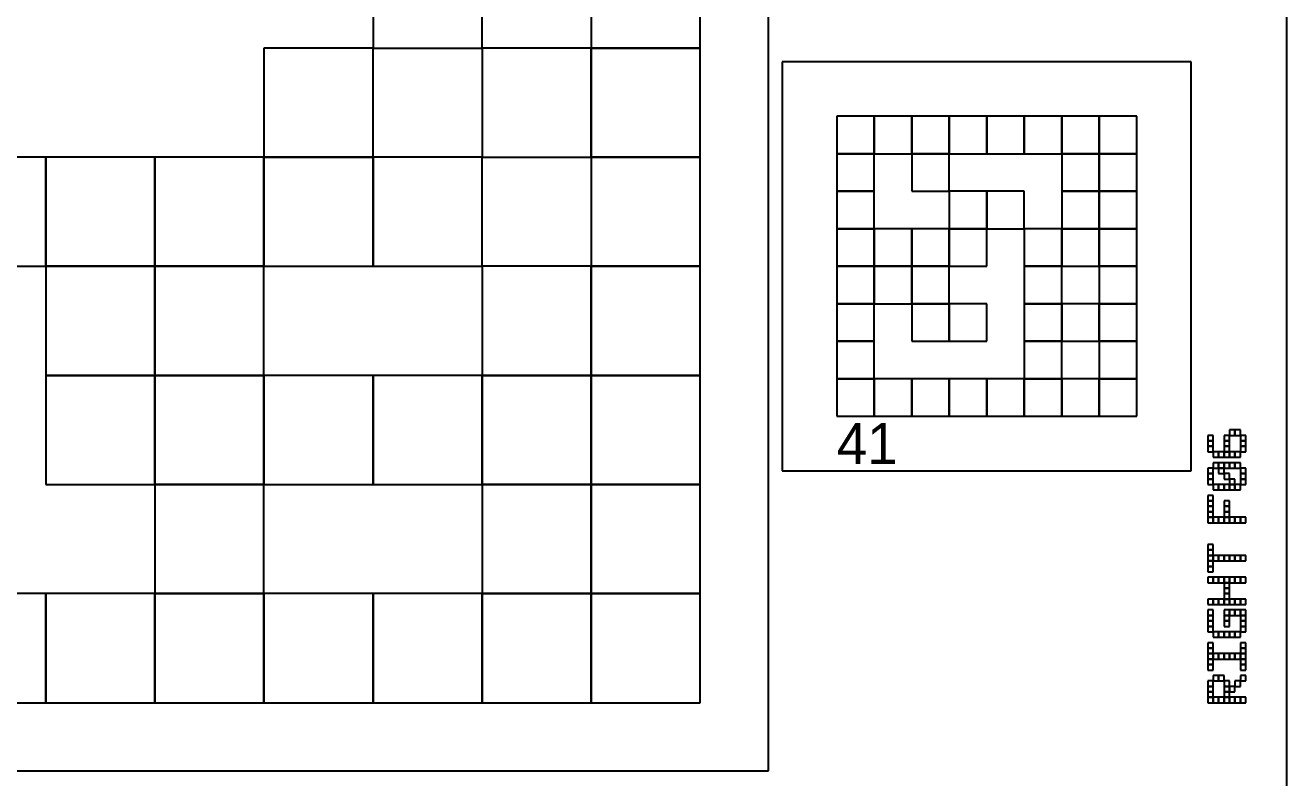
# Model space of a CAD drawing. Extents: x 0 to 490, y -8 to 329.
# Drawn here: x 227.5 to 320, y 37.5 to 92.7 of the extents above; entities that cross this region are included whole.
import ezdxf

# ---------------------------------------------------------------- set-up
doc = ezdxf.new("R2010")
doc.units = 0
for name, color, linetype in [('BLACK_POCKET', 7, 'CONTINUOUS'), ('BOARD_TEXT', 2, 'CONTINUOUS'), ('CUT', 1, 'CONTINUOUS'), ('LABEL', 3, 'CONTINUOUS'), ('QUIET_ZONE', 4, 'CONTINUOUS'), ('TAG_BOUNDARY', 8, 'CONTINUOUS')]:
    doc.layers.add(name, color=color, linetype=linetype)

msp = doc.modelspace()

# ---------------------------------------------------------------- linework, layer by layer
at = {"layer": 'BLACK_POCKET'}
for p, q in [((253, 99), (253, 91)), ((261, 91), (261, 99)), ((269, 99), (269, 91)), ((277, 91), (277, 99)), ((253, 91), (245, 91)), ((245, 91), (245, 83)), ((253, 91), (261, 91)), ((253, 83), (253, 91)), ((269, 91), (261, 91)), ((261, 91), (261, 83)), ((269, 91), (277, 91)), ((269, 83), (269, 91)), ((277, 91), (269, 91)), ((269, 91), (269, 83)), ((277, 83), (277, 91)), ((289.75, 86), (287, 86)), ((287, 86), (287, 83.25)), ((289.75, 83.25), (289.75, 86)), ((292.5, 86), (289.75, 86)), ((289.75, 86), (289.75, 83.25)), ((292.5, 83.25), (292.5, 86)), ((295.25, 86), (292.5, 86)), ((292.5, 86), (292.5, 83.25)), ((295.25, 83.25), (295.25, 86)), ((298, 86), (295.25, 86)), ((295.25, 86), (295.25, 83.25)), ((298, 83.25), (298, 86)), ((300.75, 86), (298, 86)), ((298, 86), (298, 83.25)), ((300.75, 83.25), (300.75, 86)), ((303.5, 86), (300.75, 86)), ((300.75, 86), (300.75, 83.25)), ((303.5, 83.25), (303.5, 86)), ((306.25, 86), (303.5, 86)), ((303.5, 86), (303.5, 83.25)), ((306.25, 83.25), (306.25, 86)), ((309, 86), (306.25, 86)), ((306.25, 86), (306.25, 83.25)), ((309, 83.25), (309, 86)), ((287, 83.25), (289.75, 83.25)), ((289.75, 83.25), (287, 83.25)), ((287, 83.25), (287, 80.5)), ((289.75, 83.25), (292.5, 83.25)), ((289.75, 80.5), (289.75, 83.25)), ((292.5, 83.25), (295.25, 83.25)), ((295.25, 83.25), (292.5, 83.25)), ((292.5, 83.25), (292.5, 80.5)), ((295.25, 83.25), (298, 83.25)), ((295.25, 80.5), (295.25, 83.25)), ((298, 83.25), (300.75, 83.25)), ((300.75, 83.25), (303.5, 83.25)), ((303.5, 83.25), (306.25, 83.25)), ((306.25, 83.25), (303.5, 83.25)), ((303.5, 83.25), (303.5, 80.5)), ((306.25, 83.25), (309, 83.25)), ((306.25, 80.5), (306.25, 83.25)), ((309, 83.25), (306.25, 83.25)), ((306.25, 83.25), (306.25, 80.5)), ((309, 80.5), (309, 83.25)), ((229, 83), (221, 83)), ((229, 75), (229, 83)), ((237, 83), (229, 83)), ((229, 83), (229, 75)), ((237, 75), (237, 83)), ((245, 83), (237, 83)), ((237, 83), (237, 75)), ((245, 83), (253, 83)), ((245, 75), (245, 83)), ((253, 83), (245, 83)), ((245, 83), (245, 75)), ((253, 75), (253, 83)), ((261, 83), (253, 83)), ((253, 83), (253, 75)), ((261, 83), (269, 83)), ((261, 75), (261, 83)), ((269, 83), (277, 83)), ((277, 83), (269, 83)), ((269, 83), (269, 75)), ((277, 75), (277, 83)), ((287, 80.5), (289.75, 80.5)), ((289.75, 80.5), (287, 80.5)), ((287, 80.5), (287, 77.75)), ((289.75, 77.75), (289.75, 80.5)), ((292.5, 80.5), (295.25, 80.5)), ((298, 80.5), (295.25, 80.5)), ((295.25, 80.5), (295.25, 77.75)), ((298, 77.75), (298, 80.5)), ((300.75, 80.5), (298, 80.5)), ((298, 80.5), (298, 77.75)), ((300.75, 77.75), (300.75, 80.5)), ((303.5, 80.5), (306.25, 80.5)), ((306.25, 80.5), (303.5, 80.5)), ((303.5, 80.5), (303.5, 77.75)), ((306.25, 80.5), (309, 80.5)), ((306.25, 77.75), (306.25, 80.5)), ((309, 80.5), (306.25, 80.5)), ((306.25, 80.5), (306.25, 77.75)), ((309, 77.75), (309, 80.5)), ((287, 77.75), (289.75, 77.75)), ((289.75, 77.75), (287, 77.75)), ((287, 77.75), (287, 75)), ((289.75, 75), (289.75, 77.75)), ((292.5, 77.75), (289.75, 77.75)), ((289.75, 77.75), (289.75, 75)), ((292.5, 75), (292.5, 77.75)), ((295.25, 77.75), (292.5, 77.75)), ((292.5, 77.75), (292.5, 75)), ((295.25, 77.75), (298, 77.75)), ((295.25, 75), (295.25, 77.75)), ((298, 77.75), (295.25, 77.75)), ((295.25, 77.75), (295.25, 75)), ((298, 77.75), (300.75, 77.75)), ((298, 75), (298, 77.75)), ((303.5, 77.75), (300.75, 77.75)), ((300.75, 77.75), (300.75, 75)), ((303.5, 77.75), (306.25, 77.75)), ((303.5, 75), (303.5, 77.75)), ((306.25, 77.75), (303.5, 77.75)), ((303.5, 77.75), (303.5, 75)), ((306.25, 77.75), (309, 77.75)), ((306.25, 75), (306.25, 77.75)), ((309, 77.75), (306.25, 77.75)), ((306.25, 77.75), (306.25, 75)), ((309, 75), (309, 77.75)), ((221, 75), (229, 75)), ((229, 75), (237, 75)), ((237, 75), (229, 75)), ((229, 75), (229, 67)), ((237, 75), (245, 75)), ((237, 67), (237, 75)), ((245, 75), (237, 75)), ((237, 75), (237, 67)), ((245, 75), (253, 75)), ((245, 67), (245, 75)), ((253, 75), (261, 75)), ((269, 75), (261, 75)), ((261, 75), (261, 67)), ((269, 75), (277, 75)), ((269, 67), (269, 75)), ((277, 75), (269, 75)), ((269, 75), (269, 67)), ((277, 67), (277, 75)), ((287, 75), (289.75, 75)), ((289.75, 75), (287, 75)), ((287, 75), (287, 72.25)), ((289.75, 75), (292.5, 75)), ((289.75, 72.25), (289.75, 75)), ((292.5, 75), (289.75, 75)), ((289.75, 75), (289.75, 72.25)), ((292.5, 75), (295.25, 75)), ((292.5, 72.25), (292.5, 75)), ((295.25, 75), (292.5, 75)), ((292.5, 75), (292.5, 72.25)), ((295.25, 75), (298, 75)), ((295.25, 72.25), (295.25, 75)), ((300.75, 75), (303.5, 75)), ((303.5, 75), (300.75, 75)), ((300.75, 75), (300.75, 72.25)), ((303.5, 75), (306.25, 75)), ((303.5, 72.25), (303.5, 75)), ((306.25, 75), (309, 75)), ((309, 75), (306.25, 75)), ((306.25, 75), (306.25, 72.25)), ((309, 72.25), (309, 75)), ((287, 72.25), (289.75, 72.25)), ((289.75, 72.25), (287, 72.25)), ((287, 72.25), (287, 69.5)), ((289.75, 72.25), (292.5, 72.25)), ((289.75, 69.5), (289.75, 72.25)), ((292.5, 72.25), (295.25, 72.25)), ((295.25, 72.25), (292.5, 72.25)), ((292.5, 72.25), (292.5, 69.5)), ((295.25, 69.5), (295.25, 72.25)), ((298, 72.25), (295.25, 72.25)), ((295.25, 72.25), (295.25, 69.5)), ((298, 69.5), (298, 72.25)), ((300.75, 72.25), (303.5, 72.25)), ((303.5, 72.25), (300.75, 72.25)), ((300.75, 72.25), (300.75, 69.5)), ((303.5, 69.5), (303.5, 72.25)), ((306.25, 72.25), (303.5, 72.25)), ((303.5, 72.25), (303.5, 69.5)), ((306.25, 72.25), (309, 72.25)), ((306.25, 69.5), (306.25, 72.25)), ((309, 72.25), (306.25, 72.25)), ((306.25, 72.25), (306.25, 69.5)), ((309, 69.5), (309, 72.25)), ((287, 69.5), (289.75, 69.5)), ((289.75, 69.5), (287, 69.5)), ((287, 69.5), (287, 66.75)), ((289.75, 66.75), (289.75, 69.5)), ((292.5, 69.5), (295.25, 69.5)), ((295.25, 69.5), (298, 69.5)), ((300.75, 69.5), (303.5, 69.5)), ((303.5, 69.5), (300.75, 69.5)), ((300.75, 69.5), (300.75, 66.75)), ((303.5, 69.5), (306.25, 69.5)), ((303.5, 66.75), (303.5, 69.5)), ((306.25, 69.5), (309, 69.5)), ((309, 69.5), (306.25, 69.5)), ((306.25, 69.5), (306.25, 66.75)), ((309, 66.75), (309, 69.5)), ((229, 67), (237, 67)), ((237, 67), (229, 67)), ((229, 67), (229, 59)), ((237, 67), (245, 67)), ((237, 59), (237, 67)), ((245, 67), (237, 67)), ((237, 67), (237, 59)), ((245, 59), (245, 67)), ((253, 67), (245, 67)), ((245, 67), (245, 59)), ((253, 59), (253, 67)), ((261, 67), (253, 67)), ((253, 67), (253, 59)), ((261, 67), (269, 67)), ((261, 59), (261, 67)), ((269, 67), (261, 67)), ((261, 67), (261, 59)), ((269, 67), (277, 67)), ((269, 59), (269, 67)), ((277, 67), (269, 67)), ((269, 67), (269, 59)), ((277, 59), (277, 67)), ((287, 66.75), (289.75, 66.75)), ((289.75, 66.75), (287, 66.75)), ((287, 66.75), (287, 64)), ((289.75, 64), (289.75, 66.75)), ((292.5, 66.75), (289.75, 66.75)), ((289.75, 66.75), (289.75, 64)), ((292.5, 64), (292.5, 66.75)), ((295.25, 66.75), (292.5, 66.75)), ((292.5, 66.75), (292.5, 64)), ((295.25, 64), (295.25, 66.75)), ((298, 66.75), (295.25, 66.75)), ((295.25, 66.75), (295.25, 64)), ((298, 64), (298, 66.75)), ((300.75, 66.75), (298, 66.75)), ((298, 66.75), (298, 64)), ((300.75, 66.75), (303.5, 66.75)), ((300.75, 64), (300.75, 66.75)), ((303.5, 66.75), (300.75, 66.75)), ((300.75, 66.75), (300.75, 64)), ((303.5, 64), (303.5, 66.75)), ((306.25, 66.75), (303.5, 66.75)), ((303.5, 66.75), (303.5, 64)), ((306.25, 66.75), (309, 66.75)), ((306.25, 64), (306.25, 66.75)), ((309, 66.75), (306.25, 66.75)), ((306.25, 66.75), (306.25, 64)), ((309, 64), (309, 66.75)), ((287, 64), (289.75, 64)), ((289.75, 64), (292.5, 64)), ((292.5, 64), (295.25, 64)), ((295.25, 64), (298, 64)), ((298, 64), (300.75, 64)), ((300.75, 64), (303.5, 64)), ((303.5, 64), (306.25, 64)), ((306.25, 64), (309, 64)), ((229, 59), (237, 59)), ((237, 59), (245, 59)), ((245, 59), (237, 59)), ((237, 59), (237, 51)), ((245, 59), (253, 59)), ((245, 51), (245, 59)), ((253, 59), (261, 59)), ((261, 59), (269, 59)), ((269, 59), (261, 59)), ((261, 59), (261, 51)), ((269, 59), (277, 59)), ((269, 51), (269, 59)), ((277, 59), (269, 59)), ((269, 59), (269, 51)), ((277, 51), (277, 59)), ((229, 51), (221, 51)), ((229, 43), (229, 51)), ((237, 51), (229, 51)), ((229, 51), (229, 43)), ((237, 51), (245, 51)), ((237, 43), (237, 51)), ((245, 51), (237, 51)), ((237, 51), (237, 43)), ((245, 43), (245, 51)), ((253, 51), (245, 51)), ((245, 51), (245, 43)), ((253, 43), (253, 51)), ((261, 51), (253, 51)), ((253, 51), (253, 43)), ((261, 51), (269, 51)), ((261, 43), (261, 51)), ((269, 51), (261, 51)), ((261, 51), (261, 43)), ((269, 51), (277, 51)), ((269, 43), (269, 51)), ((277, 51), (269, 51)), ((269, 51), (269, 43)), ((277, 43), (277, 51)), ((221, 43), (229, 43)), ((229, 43), (237, 43)), ((237, 43), (245, 43)), ((245, 43), (253, 43)), ((253, 43), (261, 43)), ((261, 43), (269, 43)), ((269, 43), (277, 43))]:
    msp.add_line(p, q, dxfattribs=at)
at = {"layer": 'BOARD_TEXT'}
for p, q in [((316.2, 63), (315.8, 63)), ((315.8, 63), (315.8, 62.6)), ((316.2, 62.6), (316.2, 63)), ((316.6, 63), (316.2, 63)), ((316.2, 63), (316.2, 62.6)), ((316.6, 62.6), (316.6, 63)), ((314.6, 62.6), (314.2, 62.6)), ((314.2, 62.6), (314.2, 62.2)), ((314.6, 62.2), (314.2, 62.2)), ((314.2, 62.2), (314.2, 61.8)), ((314.2, 62.2), (314.6, 62.2)), ((314.6, 62.2), (314.6, 62.6)), ((314.6, 61.8), (314.6, 62.2)), ((315.8, 62.6), (315.4, 62.6)), ((315.4, 62.6), (315.4, 62.2)), ((315.8, 62.2), (315.4, 62.2)), ((315.4, 62.2), (315.4, 61.8)), ((315.4, 62.2), (315.8, 62.2)), ((315.8, 62.2), (315.8, 62.6)), ((315.8, 62.6), (316.2, 62.6)), ((315.8, 61.8), (315.8, 62.2)), ((316.2, 62.6), (316.6, 62.6)), ((317, 62.6), (316.6, 62.6)), ((316.6, 62.6), (316.6, 62.2)), ((317, 62.2), (316.6, 62.2)), ((316.6, 62.2), (316.6, 61.8)), ((316.6, 62.2), (317, 62.2)), ((317, 62.2), (317, 62.6)), ((317, 61.8), (317, 62.2)), ((314.6, 61.8), (314.2, 61.8)), ((314.2, 61.8), (314.2, 61.4)), ((314.2, 61.8), (314.6, 61.8)), ((314.2, 61.4), (314.6, 61.4)), ((314.6, 61.4), (314.6, 61.8)), ((315, 61.4), (314.6, 61.4)), ((314.6, 61.4), (314.6, 61)), ((315, 61), (315, 61.4)), ((315.4, 61.4), (315, 61.4)), ((315, 61.4), (315, 61)), ((315.8, 61.8), (315.4, 61.8)), ((315.4, 61.8), (315.4, 61.4)), ((315.4, 61.8), (315.8, 61.8)), ((315.4, 61), (315.4, 61.4)), ((315.8, 61.4), (315.4, 61.4)), ((315.4, 61.4), (315.4, 61)), ((315.4, 61.4), (315.8, 61.4)), ((315.8, 61.4), (315.8, 61.8)), ((315.8, 61), (315.8, 61.4)), ((316.2, 61.4), (315.8, 61.4)), ((315.8, 61.4), (315.8, 61)), ((316.2, 61), (316.2, 61.4)), ((316.6, 61.4), (316.2, 61.4)), ((316.2, 61.4), (316.2, 61)), ((317, 61.8), (316.6, 61.8)), ((316.6, 61.8), (316.6, 61.4)), ((316.6, 61.8), (317, 61.8)), ((316.6, 61), (316.6, 61.4)), ((316.6, 61.4), (317, 61.4)), ((317, 61.4), (317, 61.8)), ((314.6, 60.2), (314.2, 60.2)), ((314.2, 60.2), (314.2, 59.8)), ((314.6, 61), (315, 61)), ((315, 60.6), (314.6, 60.6)), ((314.6, 60.6), (314.6, 60.2)), ((314.6, 59.8), (314.6, 60.2)), ((314.6, 60.2), (315, 60.2)), ((315, 61), (315.4, 61)), ((315, 60.2), (315, 60.6)), ((315.4, 60.6), (315, 60.6)), ((315, 60.6), (315, 60.2)), ((315.4, 60.2), (315, 60.2)), ((315, 60.2), (315, 59.8)), ((315, 60.2), (315.4, 60.2)), ((315.4, 61), (315.8, 61)), ((315.4, 60.2), (315.4, 60.6)), ((315.8, 60.6), (315.4, 60.6)), ((315.4, 60.6), (315.4, 60.2)), ((315.4, 59.8), (315.4, 60.2)), ((315.4, 60.2), (315.8, 60.2)), ((315.8, 61), (316.2, 61)), ((315.8, 60.2), (315.8, 60.6)), ((316.2, 60.6), (315.8, 60.6)), ((315.8, 60.6), (315.8, 60.2)), ((315.8, 60.2), (316.2, 60.2)), ((316.2, 61), (316.6, 61)), ((316.2, 60.2), (316.2, 60.6)), ((316.6, 60.6), (316.2, 60.6)), ((316.2, 60.6), (316.2, 60.2)), ((316.2, 60.2), (316.6, 60.2)), ((316.6, 60.2), (316.6, 60.6)), ((317, 60.2), (316.6, 60.2)), ((316.6, 60.2), (316.6, 59.8)), ((317, 59.8), (317, 60.2)), ((314.6, 59.8), (314.2, 59.8)), ((314.2, 59.8), (314.2, 59.4)), ((314.2, 59.8), (314.6, 59.8)), ((314.6, 59.4), (314.2, 59.4)), ((314.2, 59.4), (314.2, 59)), ((314.2, 59.4), (314.6, 59.4)), ((314.6, 59.4), (314.6, 59.8)), ((314.6, 59), (314.6, 59.4)), ((315, 59.8), (315.4, 59.8)), ((315.8, 59.8), (315.4, 59.8)), ((315.4, 59.8), (315.4, 59.4)), ((315.4, 59.4), (315.8, 59.4)), ((315.8, 59.4), (315.8, 59.8)), ((316.2, 59.4), (315.8, 59.4)), ((315.8, 59.4), (315.8, 59)), ((316.2, 59), (316.2, 59.4)), ((317, 59.8), (316.6, 59.8)), ((316.6, 59.8), (316.6, 59.4)), ((316.6, 59.8), (317, 59.8)), ((317, 59.4), (316.6, 59.4)), ((316.6, 59.4), (316.6, 59)), ((316.6, 59.4), (317, 59.4)), ((317, 59.4), (317, 59.8)), ((317, 59), (317, 59.4)), ((314.2, 59), (314.6, 59)), ((315, 59), (314.6, 59)), ((314.6, 59), (314.6, 58.6)), ((314.6, 58.6), (315, 58.6)), ((315, 58.6), (315, 59)), ((315.4, 59), (315, 59)), ((315, 59), (315, 58.6)), ((315, 58.6), (315.4, 58.6)), ((315.4, 58.6), (315.4, 59)), ((315.8, 59), (315.4, 59)), ((315.4, 59), (315.4, 58.6)), ((315.4, 58.6), (315.8, 58.6)), ((315.8, 58.6), (315.8, 59)), ((316.2, 59), (315.8, 59)), ((315.8, 59), (315.8, 58.6)), ((315.8, 59), (316.2, 59)), ((315.8, 58.6), (316.2, 58.6)), ((316.2, 58.6), (316.2, 59)), ((316.6, 59), (316.2, 59)), ((316.2, 59), (316.2, 58.6)), ((316.2, 58.6), (316.6, 58.6)), ((316.6, 58.6), (316.6, 59)), ((316.6, 59), (317, 59)), ((314.6, 58.2), (314.2, 58.2)), ((314.2, 58.2), (314.2, 57.8)), ((314.6, 57.8), (314.2, 57.8)), ((314.2, 57.8), (314.2, 57.4)), ((314.2, 57.8), (314.6, 57.8)), ((314.6, 57.4), (314.2, 57.4)), ((314.2, 57.4), (314.2, 57)), ((314.2, 57.4), (314.6, 57.4)), ((314.6, 57.8), (314.6, 58.2)), ((314.6, 57.4), (314.6, 57.8)), ((314.6, 57), (314.6, 57.4)), ((315.8, 57.8), (315.4, 57.8)), ((315.4, 57.8), (315.4, 57.4)), ((315.8, 57.4), (315.4, 57.4)), ((315.4, 57.4), (315.4, 57)), ((315.4, 57.4), (315.8, 57.4)), ((315.8, 57.4), (315.8, 57.8)), ((315.8, 57), (315.8, 57.4)), ((314.6, 57), (314.2, 57)), ((314.2, 57), (314.2, 56.6)), ((314.2, 57), (314.6, 57)), ((314.6, 56.6), (314.2, 56.6)), ((314.2, 56.6), (314.2, 56.2)), ((314.2, 56.6), (314.6, 56.6)), ((314.6, 56.6), (314.6, 57)), ((314.6, 56.2), (314.6, 56.6)), ((315, 56.6), (314.6, 56.6)), ((314.6, 56.6), (314.6, 56.2)), ((315, 56.2), (315, 56.6)), ((315.4, 56.6), (315, 56.6)), ((315, 56.6), (315, 56.2)), ((315.8, 57), (315.4, 57)), ((315.4, 57), (315.4, 56.6)), ((315.4, 57), (315.8, 57)), ((315.4, 56.2), (315.4, 56.6)), ((315.8, 56.6), (315.4, 56.6)), ((315.4, 56.6), (315.4, 56.2)), ((315.4, 56.6), (315.8, 56.6)), ((315.8, 56.6), (315.8, 57)), ((315.8, 56.2), (315.8, 56.6)), ((316.2, 56.6), (315.8, 56.6)), ((315.8, 56.6), (315.8, 56.2)), ((316.2, 56.2), (316.2, 56.6)), ((316.6, 56.6), (316.2, 56.6)), ((316.2, 56.6), (316.2, 56.2)), ((316.6, 56.2), (316.6, 56.6)), ((317, 56.6), (316.6, 56.6)), ((316.6, 56.6), (316.6, 56.2)), ((317, 56.2), (317, 56.6)), ((314.2, 56.2), (314.6, 56.2)), ((314.6, 56.2), (315, 56.2)), ((315, 56.2), (315.4, 56.2)), ((315.4, 56.2), (315.8, 56.2)), ((315.8, 56.2), (316.2, 56.2)), ((316.2, 56.2), (316.6, 56.2)), ((316.6, 56.2), (317, 56.2)), ((314.6, 54.6), (314.2, 54.6)), ((314.2, 54.6), (314.2, 54.2)), ((314.6, 54.2), (314.6, 54.6)), ((314.6, 54.2), (314.2, 54.2)), ((314.2, 54.2), (314.2, 53.8)), ((314.2, 54.2), (314.6, 54.2)), ((314.6, 53.8), (314.2, 53.8)), ((314.2, 53.8), (314.2, 53.4)), ((314.2, 53.8), (314.6, 53.8)), ((314.6, 53.8), (314.6, 54.2)), ((314.6, 53.4), (314.6, 53.8)), ((315, 53.8), (314.6, 53.8)), ((314.6, 53.8), (314.6, 53.4)), ((315, 53.4), (315, 53.8)), ((315.4, 53.8), (315, 53.8)), ((315, 53.8), (315, 53.4)), ((315.4, 53.4), (315.4, 53.8)), ((315.8, 53.8), (315.4, 53.8)), ((315.4, 53.8), (315.4, 53.4)), ((315.8, 53.4), (315.8, 53.8)), ((316.2, 53.8), (315.8, 53.8)), ((315.8, 53.8), (315.8, 53.4)), ((316.2, 53.4), (316.2, 53.8)), ((316.6, 53.8), (316.2, 53.8)), ((316.2, 53.8), (316.2, 53.4)), ((316.6, 53.4), (316.6, 53.8)), ((317, 53.8), (316.6, 53.8)), ((316.6, 53.8), (316.6, 53.4)), ((317, 53.4), (317, 53.8)), ((314.6, 53.4), (314.2, 53.4)), ((314.2, 53.4), (314.2, 53)), ((314.2, 53.4), (314.6, 53.4)), ((314.6, 53), (314.2, 53)), ((314.2, 53), (314.2, 52.6)), ((314.2, 53), (314.6, 53)), ((314.6, 53), (314.6, 53.4)), ((314.6, 53.4), (315, 53.4)), ((314.6, 52.6), (314.6, 53)), ((315, 53.4), (315.4, 53.4)), ((315.4, 53.4), (315.8, 53.4)), ((315.8, 53.4), (316.2, 53.4)), ((316.2, 53.4), (316.6, 53.4)), ((316.6, 53.4), (317, 53.4)), ((314.2, 52.6), (314.6, 52.6)), ((314.6, 52.2), (314.2, 52.2)), ((314.2, 52.2), (314.2, 51.8)), ((314.6, 51.8), (314.6, 52.2)), ((315, 52.2), (314.6, 52.2)), ((314.6, 52.2), (314.6, 51.8)), ((315, 51.8), (315, 52.2)), ((315.4, 52.2), (315, 52.2)), ((315, 52.2), (315, 51.8)), ((315.4, 51.8), (315.4, 52.2)), ((315.8, 52.2), (315.4, 52.2)), ((315.4, 52.2), (315.4, 51.8)), ((315.8, 51.8), (315.8, 52.2)), ((316.2, 52.2), (315.8, 52.2)), ((315.8, 52.2), (315.8, 51.8)), ((316.2, 51.8), (316.2, 52.2)), ((316.6, 52.2), (316.2, 52.2)), ((316.2, 52.2), (316.2, 51.8)), ((316.6, 51.8), (316.6, 52.2)), ((317, 52.2), (316.6, 52.2)), ((316.6, 52.2), (316.6, 51.8)), ((317, 51.8), (317, 52.2)), ((314.2, 51.8), (314.6, 51.8)), ((314.6, 51.8), (315, 51.8)), ((315, 51.8), (315.4, 51.8)), ((315.8, 51.8), (315.4, 51.8)), ((315.4, 51.8), (315.4, 51.4)), ((315.4, 51.8), (315.8, 51.8)), ((315.8, 51.4), (315.4, 51.4)), ((315.4, 51.4), (315.4, 51)), ((315.4, 51.4), (315.8, 51.4)), ((315.8, 51), (315.4, 51)), ((315.4, 51), (315.4, 50.6)), ((315.4, 51), (315.8, 51)), ((315.8, 51.4), (315.8, 51.8)), ((315.8, 51.8), (316.2, 51.8)), ((315.8, 51), (315.8, 51.4)), ((315.8, 50.6), (315.8, 51)), ((316.2, 51.8), (316.6, 51.8)), ((316.6, 51.8), (317, 51.8)), ((314.6, 50.6), (314.2, 50.6)), ((314.2, 50.6), (314.2, 50.2)), ((314.2, 50.2), (314.6, 50.2)), ((314.6, 50.2), (314.6, 50.6)), ((315, 50.6), (314.6, 50.6)), ((314.6, 50.6), (314.6, 50.2)), ((314.6, 50.2), (315, 50.2)), ((315, 50.2), (315, 50.6)), ((315.4, 50.6), (315, 50.6)), ((315, 50.6), (315, 50.2)), ((315, 50.2), (315.4, 50.2)), ((315.4, 50.2), (315.4, 50.6)), ((315.8, 50.6), (315.4, 50.6)), ((315.4, 50.6), (315.4, 50.2)), ((315.4, 50.6), (315.8, 50.6)), ((315.4, 50.2), (315.8, 50.2)), ((315.8, 50.2), (315.8, 50.6)), ((316.2, 50.6), (315.8, 50.6)), ((315.8, 50.6), (315.8, 50.2)), ((315.8, 50.2), (316.2, 50.2)), ((316.2, 50.2), (316.2, 50.6)), ((316.6, 50.6), (316.2, 50.6)), ((316.2, 50.6), (316.2, 50.2)), ((316.2, 50.2), (316.6, 50.2)), ((316.6, 50.2), (316.6, 50.6)), ((317, 50.6), (316.6, 50.6)), ((316.6, 50.6), (316.6, 50.2)), ((316.6, 50.2), (317, 50.2)), ((317, 50.2), (317, 50.6)), ((314.6, 49.8), (314.2, 49.8)), ((314.2, 49.8), (314.2, 49.4)), ((314.6, 49.4), (314.2, 49.4)), ((314.2, 49.4), (314.2, 49)), ((314.2, 49.4), (314.6, 49.4)), ((314.6, 49.4), (314.6, 49.8)), ((314.6, 49), (314.6, 49.4)), ((315.8, 49.8), (315.4, 49.8)), ((315.4, 49.8), (315.4, 49.4)), ((315.8, 49.4), (315.4, 49.4)), ((315.4, 49.4), (315.4, 49)), ((315.4, 49.4), (315.8, 49.4)), ((315.8, 49.4), (315.8, 49.8)), ((316.2, 49.8), (315.8, 49.8)), ((315.8, 49.8), (315.8, 49.4)), ((315.8, 49), (315.8, 49.4)), ((315.8, 49.4), (316.2, 49.4)), ((316.2, 49.4), (316.2, 49.8)), ((316.6, 49.8), (316.2, 49.8)), ((316.2, 49.8), (316.2, 49.4)), ((316.2, 49.4), (316.6, 49.4)), ((316.6, 49.4), (316.6, 49.8)), ((317, 49.8), (316.6, 49.8)), ((316.6, 49.8), (316.6, 49.4)), ((317, 49.4), (316.6, 49.4)), ((316.6, 49.4), (316.6, 49)), ((316.6, 49.4), (317, 49.4)), ((317, 49.4), (317, 49.8)), ((317, 49), (317, 49.4)), ((314.6, 49), (314.2, 49)), ((314.2, 49), (314.2, 48.6)), ((314.2, 49), (314.6, 49)), ((314.6, 48.6), (314.2, 48.6)), ((314.2, 48.6), (314.2, 48.2)), ((314.2, 48.6), (314.6, 48.6)), ((314.2, 48.2), (314.6, 48.2)), ((314.6, 48.6), (314.6, 49)), ((314.6, 48.2), (314.6, 48.6)), ((315, 48.2), (314.6, 48.2)), ((314.6, 48.2), (314.6, 47.8)), ((315, 47.8), (315, 48.2)), ((315.4, 48.2), (315, 48.2)), ((315, 48.2), (315, 47.8)), ((315.8, 49), (315.4, 49)), ((315.4, 49), (315.4, 48.6)), ((315.4, 49), (315.8, 49)), ((315.4, 48.6), (315.8, 48.6)), ((315.4, 47.8), (315.4, 48.2)), ((315.8, 48.2), (315.4, 48.2)), ((315.4, 48.2), (315.4, 47.8)), ((315.8, 48.6), (315.8, 49)), ((315.8, 47.8), (315.8, 48.2)), ((316.2, 48.2), (315.8, 48.2)), ((315.8, 48.2), (315.8, 47.8)), ((316.2, 47.8), (316.2, 48.2)), ((316.6, 48.2), (316.2, 48.2)), ((316.2, 48.2), (316.2, 47.8)), ((317, 49), (316.6, 49)), ((316.6, 49), (316.6, 48.6)), ((316.6, 49), (317, 49)), ((317, 48.6), (316.6, 48.6)), ((316.6, 48.6), (316.6, 48.2)), ((316.6, 48.6), (317, 48.6)), ((316.6, 47.8), (316.6, 48.2)), ((316.6, 48.2), (317, 48.2)), ((317, 48.6), (317, 49)), ((317, 48.2), (317, 48.6)), ((314.6, 47.4), (314.2, 47.4)), ((314.2, 47.4), (314.2, 47)), ((314.6, 47.8), (315, 47.8)), ((314.6, 47), (314.6, 47.4)), ((315, 47.8), (315.4, 47.8)), ((315.4, 47.8), (315.8, 47.8)), ((315.8, 47.8), (316.2, 47.8)), ((316.2, 47.8), (316.6, 47.8)), ((317, 47.4), (316.6, 47.4)), ((316.6, 47.4), (316.6, 47)), ((317, 47), (317, 47.4)), ((314.6, 47), (314.2, 47)), ((314.2, 47), (314.2, 46.6)), ((314.2, 47), (314.6, 47)), ((314.6, 46.6), (314.2, 46.6)), ((314.2, 46.6), (314.2, 46.2)), ((314.2, 46.6), (314.6, 46.6)), ((314.6, 46.6), (314.6, 47)), ((314.6, 46.2), (314.6, 46.6)), ((315, 46.6), (314.6, 46.6)), ((314.6, 46.6), (314.6, 46.2)), ((315, 46.2), (315, 46.6)), ((315.4, 46.6), (315, 46.6)), ((315, 46.6), (315, 46.2)), ((315.4, 46.2), (315.4, 46.6)), ((315.8, 46.6), (315.4, 46.6)), ((315.4, 46.6), (315.4, 46.2)), ((315.8, 46.2), (315.8, 46.6)), ((316.2, 46.6), (315.8, 46.6)), ((315.8, 46.6), (315.8, 46.2)), ((316.2, 46.2), (316.2, 46.6)), ((316.6, 46.6), (316.2, 46.6)), ((316.2, 46.6), (316.2, 46.2)), ((317, 47), (316.6, 47)), ((316.6, 47), (316.6, 46.6)), ((316.6, 47), (317, 47)), ((316.6, 46.2), (316.6, 46.6)), ((317, 46.6), (316.6, 46.6)), ((316.6, 46.6), (316.6, 46.2)), ((316.6, 46.6), (317, 46.6)), ((317, 46.6), (317, 47)), ((317, 46.2), (317, 46.6)), ((314.6, 46.2), (314.2, 46.2)), ((314.2, 46.2), (314.2, 45.8)), ((314.2, 46.2), (314.6, 46.2)), ((314.6, 45.8), (314.2, 45.8)), ((314.2, 45.8), (314.2, 45.4)), ((314.2, 45.8), (314.6, 45.8)), ((314.2, 45.4), (314.6, 45.4)), ((314.6, 45.8), (314.6, 46.2)), ((314.6, 46.2), (315, 46.2)), ((314.6, 45.4), (314.6, 45.8)), ((315, 46.2), (315.4, 46.2)), ((315.4, 46.2), (315.8, 46.2)), ((315.8, 46.2), (316.2, 46.2)), ((316.2, 46.2), (316.6, 46.2)), ((317, 46.2), (316.6, 46.2)), ((316.6, 46.2), (316.6, 45.8)), ((316.6, 46.2), (317, 46.2)), ((317, 45.8), (316.6, 45.8)), ((316.6, 45.8), (316.6, 45.4)), ((316.6, 45.8), (317, 45.8)), ((316.6, 45.4), (317, 45.4)), ((317, 45.8), (317, 46.2)), ((317, 45.4), (317, 45.8)), ((314.6, 44.6), (314.2, 44.6)), ((314.2, 44.6), (314.2, 44.2)), ((315, 45), (314.6, 45)), ((314.6, 45), (314.6, 44.6)), ((314.6, 44.2), (314.6, 44.6)), ((314.6, 44.6), (315, 44.6)), ((315, 44.6), (315, 45)), ((315.4, 45), (315, 45)), ((315, 45), (315, 44.6)), ((315, 44.6), (315.4, 44.6)), ((315.4, 44.6), (315.4, 45)), ((315.8, 44.6), (315.4, 44.6)), ((315.4, 44.6), (315.4, 44.2)), ((315.8, 44.2), (315.8, 44.6)), ((316.6, 44.6), (316.2, 44.6)), ((316.2, 44.6), (316.2, 44.2)), ((317, 45), (316.6, 45)), ((316.6, 45), (316.6, 44.6)), ((316.6, 44.2), (316.6, 44.6)), ((316.6, 44.6), (317, 44.6)), ((317, 44.6), (317, 45)), ((314.6, 44.2), (314.2, 44.2)), ((314.2, 44.2), (314.2, 43.8)), ((314.2, 44.2), (314.6, 44.2)), ((314.6, 43.8), (314.2, 43.8)), ((314.2, 43.8), (314.2, 43.4)), ((314.2, 43.8), (314.6, 43.8)), ((314.6, 43.8), (314.6, 44.2)), ((314.6, 43.4), (314.6, 43.8)), ((315.8, 44.2), (315.4, 44.2)), ((315.4, 44.2), (315.4, 43.8)), ((315.4, 44.2), (315.8, 44.2)), ((315.8, 43.8), (315.4, 43.8)), ((315.4, 43.8), (315.4, 43.4)), ((315.4, 43.8), (315.8, 43.8)), ((315.8, 43.8), (315.8, 44.2)), ((316.2, 44.2), (315.8, 44.2)), ((315.8, 44.2), (315.8, 43.8)), ((315.8, 43.4), (315.8, 43.8)), ((315.8, 43.8), (316.2, 43.8)), ((316.2, 43.8), (316.2, 44.2)), ((316.2, 44.2), (316.6, 44.2)), ((314.6, 43.4), (314.2, 43.4)), ((314.2, 43.4), (314.2, 43)), ((314.2, 43.4), (314.6, 43.4)), ((314.2, 43), (314.6, 43)), ((314.6, 43), (314.6, 43.4)), ((315, 43.4), (314.6, 43.4)), ((314.6, 43.4), (314.6, 43)), ((314.6, 43), (315, 43)), ((315, 43), (315, 43.4)), ((315.4, 43.4), (315, 43.4)), ((315, 43.4), (315, 43)), ((315, 43), (315.4, 43)), ((315.4, 43), (315.4, 43.4)), ((315.8, 43.4), (315.4, 43.4)), ((315.4, 43.4), (315.4, 43)), ((315.4, 43.4), (315.8, 43.4)), ((315.4, 43), (315.8, 43)), ((315.8, 43), (315.8, 43.4)), ((316.2, 43.4), (315.8, 43.4)), ((315.8, 43.4), (315.8, 43)), ((315.8, 43), (316.2, 43)), ((316.2, 43), (316.2, 43.4)), ((316.6, 43.4), (316.2, 43.4)), ((316.2, 43.4), (316.2, 43)), ((316.2, 43), (316.6, 43)), ((316.6, 43), (316.6, 43.4)), ((317, 43.4), (316.6, 43.4)), ((316.6, 43.4), (316.6, 43)), ((316.6, 43), (317, 43)), ((317, 43), (317, 43.4))]:
    msp.add_line(p, q, dxfattribs=at)
at = {"layer": 'CUT'}
msp.add_line((320, 0), (320, 150), dxfattribs=at)
at = {"layer": 'QUIET_ZONE'}
for p, q in [((282, 38), (282, 112)), ((313, 90), (283, 90)), ((283, 90), (283, 60)), ((313, 60), (313, 90)), ((283, 60), (313, 60)), ((208, 38), (282, 38))]:
    msp.add_line(p, q, dxfattribs=at)
at = {"layer": 'TAG_BOUNDARY'}
for p, q in [((277, 43), (277, 107)), ((309, 86), (287, 86)), ((287, 86), (287, 64)), ((309, 64), (309, 86)), ((287, 64), (309, 64)), ((213, 43), (277, 43))]:
    msp.add_line(p, q, dxfattribs=at)

# ---------------------------------------------------------------- texts
at = {"layer": 'LABEL'}
msp.add_text('41', height=3, dxfattribs=at).set_placement((287, 60.5))

doc.saveas('drawing.dxf')
